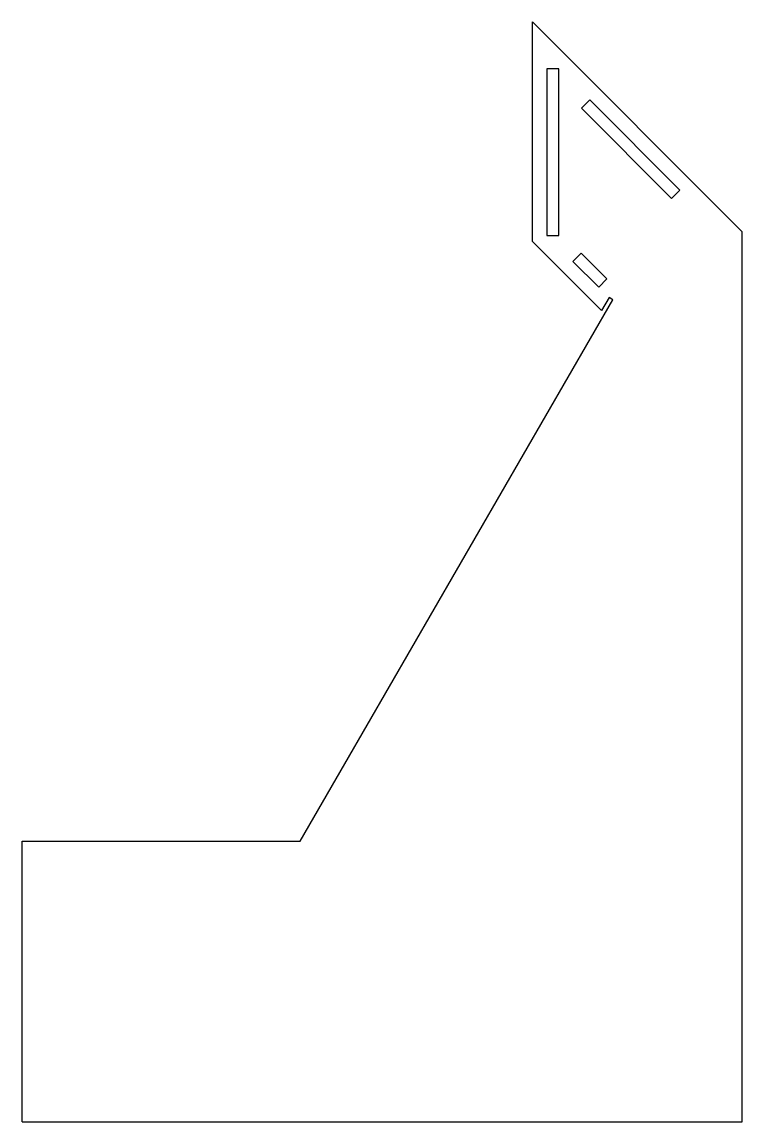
# Model space of a CAD drawing. Header units: millimetres. Extents: x 0 to 492, y 0 to 752.
import ezdxf

# ---------------------------------------------------------------- set-up
doc = ezdxf.new("R2010")
doc.units = ezdxf.units.MM

msp = doc.modelspace()

# ---------------------------------------------------------------- linework, layer by layer
at = {"color": 7, "linetype": 'Continuous', "lineweight": 25}
for p, q in [((348.75, 752.2), (492, 608.95)), ((348.75, 602.2), (348.75, 752.2)), ((358.73, 720.09), (358.73, 606.16)), ((366.73, 720.09), (358.73, 720.09)), ((366.73, 606.16), (366.73, 720.09)), ((387.94, 698.87), (382.28, 693.22)), ((382.28, 693.22), (443.92, 631.59)), ((449.57, 637.24), (387.94, 698.87)), ((443.92, 631.59), (449.57, 637.24)), ((396.05, 554.9), (348.75, 602.2)), ((358.73, 606.16), (366.73, 606.16)), ((492, 608.95), (492, 0)), ((382.06, 594.14), (376.41, 588.48)), ((376.41, 588.48), (394.08, 570.8)), ((399.74, 576.46), (382.06, 594.14)), ((394.08, 570.8), (399.74, 576.46)), ((190, 192), (403.75, 562.23)), ((401.15, 563.73), (396.05, 554.9)), ((403.75, 562.23), (401.15, 563.73)), ((0, 192), (190, 192)), ((0, 0), (0, 192)), ((0, 0), (492, 0))]:
    msp.add_line(p, q, dxfattribs=at)

doc.saveas('drawing.dxf')
